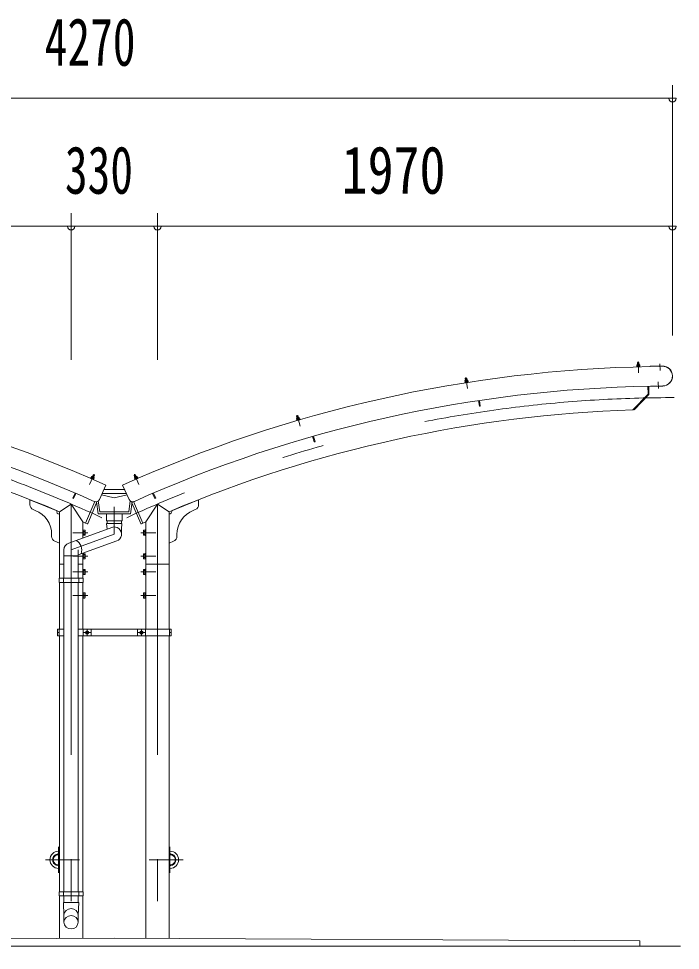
# Model space of a CAD drawing. Units: millimetres, scale not verified. Extents: x -31545 to 31552, y -14700 to 14700.
# Drawn here: x 7771 to 10302, y 3111 to 6678 of the extents above; entities that cross this region are included whole.
import ezdxf
from ezdxf.enums import TextEntityAlignment as Align

# ---------------------------------------------------------------- set-up
doc = ezdxf.new("R2010")
doc.units = ezdxf.units.MM
doc.header["$LTSCALE"] = 80
doc.linetypes.add('USER3', pattern=[24, 12, -5, 2, -5])
for name, color, linetype, lineweight in [('0-2_1-07BOLD', 7, 'Continuous', 18), ('0-3_1-27CENTER', 3, 'USER3', 18), ('0-4_1-47THIN', 4, 'Continuous', 18), ('0-5_1-57DIM', 3, 'Continuous', 18)]:
    doc.layers.add(name, color=color, linetype=linetype, lineweight=lineweight)
doc.styles.add('ＭＳ ゴシック', font='')
doc.styles.get('ＭＳ ゴシック').set_extended_font_data('MS Gothic')

msp = doc.modelspace()

# ---------------------------------------------------------------- linework, layer by layer
at = {"layer": '0-2_1-07BOLD'}
for p, q in [((10135.98, 5352.52), (10135.12, 5351.99)), ((10135.12, 5351.99), (10135.24, 5347.5)), ((10145.77, 5352.78), (10135.98, 5352.52)), ((10137.66, 5360.72), (10138.63, 5361.75)), ((10137.66, 5360.72), (10143.66, 5360.88)), ((10137.87, 5352.57), (10137.66, 5360.72)), ((10138, 5352.07), (10138.12, 5347.58)), ((10138.63, 5361.75), (10142.63, 5361.85)), ((10142.63, 5361.85), (10143.66, 5360.88)), ((10143.87, 5352.73), (10143.66, 5360.88)), ((10143.77, 5352.23), (10143.89, 5347.73)), ((10147.26, 5347.82), (10134.76, 5347.48)), ((10134.76, 5347.48), (10134.8, 5345.98)), ((10135.28, 5346), (10135.32, 5344.4)), ((10146.82, 5346.31), (10146.86, 5344.71)), ((10186.06, 5346.68), (10232.75, 5347.61)), ((10186.06, 5346.68), (10186.08, 5345.56)), ((10232.76, 5347.11), (10186.07, 5346.17)), ((9478.53, 5291.72), (9477.75, 5291.08)), ((9477.75, 5291.08), (9478.44, 5286.64)), ((9490.55, 5287.03), (9478.21, 5285.09)), ((9488.21, 5293.24), (9478.53, 5291.72)), ((9478.67, 5285.16), (9478.92, 5283.58)), ((9490.33, 5285.37), (9478.92, 5283.58)), ((9479.14, 5300.07), (9485.07, 5301)), ((9480.41, 5292.01), (9479.14, 5300.07)), ((9480.6, 5291.53), (9481.29, 5287.09)), ((9486.33, 5292.94), (9485.07, 5301)), ((9486.3, 5292.43), (9487, 5287.99)), ((9490.08, 5286.96), (9490.33, 5285.37)), ((9490.32, 5288.51), (9490.55, 5287.03)), ((10177.58, 5270.39), (10178.18, 5240.4)), ((10180.78, 5270.46), (10181.41, 5239.14)), ((10234.27, 5271.52), (10187.58, 5270.59)), ((10187.58, 5270.58), (10187.59, 5270.09)), ((10234.28, 5271.03), (10187.59, 5270.09)), ((9530.34, 5215.61), (9533.61, 5193.86)), ((9533.51, 5216.09), (9536.77, 5194.33)), ((10119.93, 5179.76), (10178.18, 5240.4)), ((10125.06, 5180.49), (10181.41, 5239.14)), ((9536.77, 5194.33), (9533.61, 5193.86)), ((10122.76, 5182.71), (10125.06, 5180.49)), ((8833.88, 5155.29), (8834.56, 5156.54)), ((8846.45, 5145.27), (8834.45, 5141.76)), ((8834.45, 5141.76), (8834.88, 5140.32)), ((8835.33, 5140.46), (8835.78, 5138.92)), ((8846.87, 5142.16), (8835.78, 5138.92)), ((8836.42, 5147.02), (8837.68, 5142.71)), ((8841.93, 5149.16), (8839.65, 5156.98)), ((8841.96, 5148.64), (8843.22, 5144.33)), ((8843.75, 5149.69), (8844.73, 5149.45)), ((8844.73, 5149.45), (8846, 5145.14)), ((8846.42, 5143.7), (8846.87, 5142.16)), ((8895.51, 5078.13), (8901.54, 5056.97)), ((8898.59, 5079), (8904.62, 5057.85)), ((8904.62, 5057.85), (8901.54, 5056.97)), ((8049.55, 4924.42), (8047.74, 4920.3)), ((8050.55, 4924.53), (8049.55, 4924.42)), ((8052.19, 4923.26), (8050.38, 4919.14)), ((8052.29, 4923.76), (8055.56, 4931.23)), ((8061.06, 4928.82), (8055.56, 4931.23)), ((8212.57, 4928.82), (8213.09, 4930.14)), ((8213.09, 4930.14), (8216.75, 4931.74)), ((8216.75, 4931.74), (8218.07, 4931.23)), ((8221.35, 4923.76), (8218.07, 4931.23)), ((8221.44, 4923.26), (8223.25, 4919.14)), ((8223.08, 4924.53), (8224.08, 4924.42)), ((8224.08, 4924.42), (8225.89, 4920.3)), ((8047.14, 4918.93), (8046.5, 4917.46)), ((8046.5, 4917.46), (8057.07, 4912.82)), ((8047.3, 4920.49), (8046.7, 4919.12)), ((8046.7, 4919.12), (8058.15, 4914.1)), ((8057.48, 4920.94), (8055.67, 4916.82)), ((8057.71, 4914.29), (8057.07, 4912.82)), ((8104.75, 4891.55), (8080.02, 4836.86)), ((8168.88, 4891.55), (8193.61, 4836.86)), ((8226.33, 4920.49), (8214.88, 4915.47)), ((8214.88, 4915.47), (8215.48, 4914.1)), ((8226.93, 4919.12), (8215.48, 4914.1)), ((8215.92, 4914.29), (8216.56, 4912.82)), ((8216.15, 4920.94), (8217.96, 4916.82)), ((8227.14, 4917.46), (8216.56, 4912.82)), ((8226.33, 4920.49), (8226.93, 4919.12)), ((8226.49, 4918.93), (8227.14, 4917.46)), ((7987.08, 4861.47), (7978.38, 4841.26)), ((7990.02, 4860.21), (7981.32, 4840)), ((8088.08, 4854.67), (8136.82, 4843.4)), ((8090.4, 4859.79), (8183.24, 4859.79)), ((8097.18, 4874.79), (8176.45, 4874.79)), ((8185.55, 4854.67), (8136.82, 4843.4)), ((8283.61, 4860.21), (8292.31, 4840)), ((8286.55, 4861.47), (8295.25, 4841.26)), ((7814.36, 4835.77), (7927.26, 4790.12)), ((7814.36, 4835.77), (7814.36, 4816.9)), ((7971.82, 4819.54), (7927.26, 4790.12)), ((8016.37, 4751.36), (7971.82, 4819.54)), ((7978.38, 4841.26), (7981.32, 4840)), ((8062.84, 4828.66), (8027.26, 4745.99)), ((8069.4, 4823.66), (8035.4, 4744.66)), ((8062.84, 4828.66), (8068.35, 4826.29)), ((8074.8, 4782.49), (8068.7, 4828.22)), ((8081.19, 4789.79), (8075.66, 4831.27)), ((8192.44, 4789.79), (8197.98, 4831.27)), ((8204.23, 4823.66), (8238.24, 4744.66)), ((8210.79, 4828.66), (8205.28, 4826.29)), ((8257.26, 4751.36), (8301.81, 4819.54)), ((8295.25, 4841.26), (8292.31, 4840)), ((8301.81, 4819.54), (8346.36, 4790.12)), ((8459.28, 4835.78), (8346.36, 4790.12)), ((8459.28, 4835.78), (8459.28, 4816.91)), ((7826.86, 4798.36), (7834.75, 4795.16)), ((7927.26, 4790.12), (7927.26, 4535.54)), ((8081.19, 4789.79), (8192.44, 4789.79)), ((8106.82, 4782.49), (8106.82, 4755.49)), ((8166.82, 4782.49), (8166.82, 4755.49)), ((8346.36, 4790.12), (8346.36, 4340.54)), ((8446.77, 4798.36), (8438.88, 4795.16)), ((8016.37, 4751.36), (8016.37, 4689.54)), ((8027.26, 4745.99), (8032.77, 4743.62)), ((8106.82, 4755.49), (8166.82, 4755.49)), ((8107.31, 4745.37), (8166.31, 4745.37)), ((8107.31, 4745.37), (8109.32, 4723.37)), ((8109.31, 4755.49), (8109.31, 4745.37)), ((8164.32, 4755.49), (8164.32, 4745.37)), ((8257.26, 4751.36), (8257.26, 4340.54)), ((7962.41, 4669.89), (8127.41, 4729.96)), ((8018.37, 4720.04), (8016.37, 4720.04)), ((8018.37, 4720.04), (8018.37, 4699.04)), ((8024.46, 4719.35), (8018.37, 4719.35)), ((8024.46, 4714.45), (8018.37, 4714.45)), ((8025.36, 4717.79), (8024.46, 4719.35)), ((8248.26, 4717.79), (8248.26, 4701.29)), ((8249.17, 4714.45), (8255.27, 4714.45)), ((8255.27, 4720.04), (8257.26, 4720.04)), ((7897.27, 4702.45), (7897.27, 4695.74)), ((7909.77, 4677.19), (7927.26, 4670.12)), ((7999.31, 4624.81), (8146.22, 4678.27)), ((8018.37, 4699.04), (8016.37, 4699.04)), ((8024.46, 4704.63), (8018.37, 4704.63)), ((8248.26, 4701.29), (8249.17, 4699.73)), ((8249.17, 4704.63), (8255.27, 4704.63)), ((8249.17, 4699.73), (8255.27, 4699.73)), ((8363.86, 4677.19), (8346.36, 4670.12)), ((8376.37, 4702.45), (8376.37, 4695.74)), ((7944.31, 4535.54), (7944.31, 4644.05)), ((7999.31, 4644.05), (7999.31, 4535.54)), ((7944.31, 4621.6), (7999.31, 4621.6)), ((8016.37, 4631.02), (8016.37, 4535.54)), ((8018.37, 4630.04), (8016.37, 4630.04)), ((8018.37, 4609.04), (8016.37, 4609.04)), ((8018.37, 4630.04), (8018.37, 4609.04)), ((8024.46, 4629.35), (8018.37, 4629.35)), ((8024.46, 4624.45), (8018.37, 4624.45)), ((8024.46, 4614.64), (8018.37, 4614.64)), ((8025.36, 4627.79), (8024.46, 4629.35)), ((8248.26, 4627.79), (8248.26, 4611.29)), ((8248.26, 4611.29), (8249.17, 4609.72)), ((8249.17, 4624.45), (8255.27, 4624.45)), ((8249.17, 4614.64), (8255.27, 4614.64)), ((8249.17, 4609.72), (8255.27, 4609.72)), ((8255.27, 4630.04), (8257.26, 4630.04)), ((7927.26, 4589.54), (7944.31, 4589.54)), ((7999.31, 4589.54), (8016.37, 4589.54)), ((8024.46, 4569.36), (8018.37, 4569.36)), ((8025.36, 4567.79), (8024.46, 4569.36)), ((8025.36, 4551.29), (8025.36, 4567.79)), ((8255.27, 4570.04), (8257.26, 4570.04)), ((8255.27, 4549.04), (8255.27, 4570.04)), ((8346.36, 4589.54), (8257.26, 4589.54)), ((7925.67, 4535.54), (8016.37, 4535.54)), ((7942.71, 4535.54), (7942.71, 4519.54)), ((8000.91, 4535.54), (8000.91, 4519.54)), ((8018.37, 4549.04), (8016.37, 4549.04)), ((8017.97, 4535.54), (8017.97, 4519.54)), ((8024.46, 4564.45), (8018.37, 4564.45)), ((8024.46, 4554.63), (8018.37, 4554.63)), ((8248.26, 4551.29), (8249.17, 4549.72)), ((8249.17, 4564.45), (8255.27, 4564.45)), ((8249.17, 4554.63), (8255.27, 4554.63)), ((8249.17, 4549.72), (8255.27, 4549.72)), ((8255.27, 4549.04), (8257.26, 4549.04)), ((7927.26, 4519.54), (7927.26, 4340.54)), ((7944.31, 4519.54), (7944.31, 3335.54)), ((7999.32, 3335.54), (7999.32, 4519.54)), ((8016.37, 4340.54), (8016.37, 4519.54)), ((8018.37, 4480.04), (8016.37, 4480.04)), ((8018.37, 4459.04), (8016.37, 4459.04)), ((8018.37, 4459.04), (8018.37, 4480.04)), ((8024.46, 4474.45), (8018.37, 4474.45)), ((8024.46, 4464.63), (8018.37, 4464.63)), ((8024.46, 4459.73), (8018.37, 4459.73)), ((8025.36, 4461.29), (8024.46, 4459.73)), ((8248.26, 4461.29), (8249.17, 4459.73)), ((8249.17, 4474.45), (8255.27, 4474.45)), ((8249.17, 4464.63), (8255.27, 4464.63)), ((8249.17, 4459.73), (8255.27, 4459.73)), ((8255.27, 4459.04), (8255.27, 4480.04)), ((8255.27, 4480.04), (8257.26, 4480.04)), ((8255.27, 4459.04), (8257.26, 4459.04)), ((7919.57, 4340.54), (7944.31, 4340.54)), ((7919.57, 4327.54), (7925.67, 4327.54)), ((7925.67, 4340.54), (7925.67, 4314.54)), ((8354.06, 4340.54), (7999.32, 4340.54)), ((8017.97, 4340.54), (8017.97, 4314.54)), ((8027.84, 4330.43), (8032.84, 4333.31)), ((8027.84, 4330.43), (8027.84, 4324.66)), ((8032.84, 4333.31), (8037.84, 4330.43)), ((8037.84, 4330.43), (8037.84, 4324.66)), ((8047.97, 4340.54), (8047.97, 4314.54)), ((8225.66, 4340.54), (8225.66, 4314.54)), ((8240.79, 4333.31), (8235.79, 4330.43)), ((8235.79, 4330.43), (8235.79, 4324.66)), ((8245.79, 4330.43), (8240.79, 4333.31)), ((8255.66, 4340.54), (8255.66, 4314.54)), ((8347.96, 4340.54), (8347.96, 4314.54)), ((8354.06, 4327.54), (8347.96, 4327.54)), ((8354.06, 4340.54), (8354.06, 4314.54)), ((7927.26, 4314.54), (7927.26, 3335.54)), ((8354.06, 4314.54), (7999.32, 4314.54)), ((8016.37, 3335.54), (8016.37, 4314.54)), ((8257.26, 4314.54), (8257.26, 3156.94)), ((8346.36, 4314.54), (8346.36, 3156.5)), ((7923.82, 3490.54), (7927.26, 3490.54)), ((8349.82, 3490.54), (8346.36, 3490.54)), ((7923.82, 3424.54), (7927.26, 3424.54)), ((8349.82, 3424.54), (8346.36, 3424.54)), ((7925.67, 3335.54), (7925.67, 3319.54)), ((7925.67, 3319.54), (8017.97, 3319.54)), ((7927.26, 3319.54), (7927.26, 3156.14)), ((7942.71, 3335.54), (7942.71, 3319.54)), ((7944.31, 3294.08), (7944.31, 3319.54)), ((7999.31, 3294.08), (7999.31, 3319.54)), ((8000.91, 3335.54), (8000.91, 3319.54)), ((8016.37, 3319.54), (8016.37, 3156.56)), ((7942.31, 3294.08), (7944.31, 3244.42)), ((8001.31, 3294.08), (7942.31, 3294.08)), ((7999.31, 3244.42), (8001.31, 3294.08)), ((7944.31, 3244.42), (7944.31, 3218.57)), ((7999.31, 3218.57), (7999.31, 3244.42)), ((8136.81, 3157.54), (6126.82, 3147.54)), ((8136.81, 3157.54), (10146.81, 3147.54)), ((10146.81, 3127.54), (10146.81, 3147.54)), ((5971.82, 3127.54), (10301.82, 3127.54))]:
    msp.add_line(p, q, dxfattribs=at)
for points in [[(10145.77, 5352.78), (10146.66, 5352.3), (10146.78, 5347.81)], [(10147.26, 5347.82), (10147.3, 5346.32), (10134.8, 5345.98)], [(9490.32, 5288.51), (9477.97, 5286.57), (9478.21, 5285.09)], [(9479.14, 5300.07), (9479.98, 5301.21), (9483.93, 5301.83), (9485.07, 5301)], [(9488.21, 5293.24), (9489.15, 5292.88), (9489.85, 5288.43)], [(8843.75, 5149.69), (8834.35, 5146.94), (8833.65, 5146.21), (8834.91, 5141.9)], [(8836.17, 5147.47), (8833.88, 5155.29), (8839.65, 5156.98)], [(8834.56, 5156.54), (8838.4, 5157.66), (8839.65, 5156.98)], [(8846.45, 5145.27), (8846.87, 5143.84), (8834.88, 5140.32)], [(8050.55, 4924.53), (8059.52, 4920.59), (8060.12, 4919.78), (8058.31, 4915.66)], [(8057.78, 4921.35), (8061.06, 4928.82), (8060.54, 4930.14), (8056.88, 4931.74), (8055.56, 4931.23)], [(8215.85, 4921.35), (8212.57, 4928.82), (8218.07, 4931.23)], [(8223.08, 4924.53), (8214.11, 4920.59), (8213.51, 4919.78), (8215.32, 4915.66)], [(8047.3, 4920.49), (8058.75, 4915.47), (8058.15, 4914.1)], [(8074.8, 4782.49), (8198.83, 4782.49), (8204.93, 4828.22)], [(8210.79, 4828.66), (8246.37, 4745.99), (8240.86, 4743.62)], [(8164.32, 4704.12), (8164.32, 4723.38), (8166.31, 4745.37)], [(8025.36, 4717.79), (8025.36, 4701.29), (8024.46, 4699.73), (8018.37, 4699.73)], [(8248.26, 4717.79), (8249.17, 4719.35), (8255.27, 4719.35)], [(8255.27, 4720.04), (8255.27, 4699.04), (8257.26, 4699.04)], [(8025.36, 4627.79), (8025.36, 4611.29), (8024.46, 4609.72), (8018.37, 4609.72)], [(8248.26, 4627.79), (8249.17, 4629.35), (8255.27, 4629.35)], [(8255.27, 4630.04), (8255.27, 4609.04), (8257.26, 4609.04)], [(8018.37, 4549.04), (8018.37, 4570.04), (8016.37, 4570.04)], [(8248.26, 4551.29), (8248.26, 4567.79), (8249.17, 4569.36), (8255.27, 4569.36)], [(7925.67, 4535.54), (7925.67, 4519.54), (8017.97, 4519.54)], [(8025.36, 4551.29), (8024.46, 4549.72), (8018.37, 4549.72)], [(8025.36, 4461.29), (8025.36, 4477.79), (8024.46, 4479.36), (8018.37, 4479.36)], [(8248.26, 4461.29), (8248.26, 4477.79), (8249.17, 4479.36), (8255.27, 4479.36)], [(7919.57, 4340.54), (7919.57, 4314.54), (7944.31, 4314.54)], [(8027.84, 4324.66), (8032.84, 4321.77), (8037.84, 4324.66)], [(8245.79, 4330.43), (8245.79, 4324.66), (8240.79, 4321.77), (8235.79, 4324.66)], [(7925.67, 3335.54), (8017.97, 3335.54), (8017.97, 3319.54)]]:
    msp.add_lwpolyline(points, dxfattribs=at)
for centre, radius in [((8032.84, 4327.54), 6.25), ((8032.84, 4327.54), 4.9), ((8240.79, 4327.54), 6.25), ((8240.79, 4327.54), 4.9)]:
    msp.add_circle(centre, radius, dxfattribs=at)
for centre, radius, start, end in [((10136.61, 5350.22), 2.32, 52.99149, 91.53772), ((10141.1, 5344.15), 8.51, 71.70639, 111.36684), ((10145.26, 5350.45), 2.32, 91.53772, 130.06915), ((5995.16, 226.85), 5119.55, 65.66528, 88.9659), ((10278.47, 226.85), 5119.55, 91.0341, 114.33472), ((10233.51, 5309.32), 38.3, 271.146, 91.146), ((10233.51, 5309.32), 37.8, 271.146, 91.146), ((9479.45, 5289.52), 2.32, 60.37416, 98.92039), ((9484.69, 5284.07), 8.51, 79.08907, 118.74951), ((9488.01, 5290.86), 2.32, 98.92039, 137.45183), ((5995.16, 226.85), 5044.55, 65.80466, 88.96758), ((10278.47, 226.85), 5044.55, 91.03242, 114.19534), ((5995.16, 226.85), 4955.45, 67.05199, 88.16658), ((10278.47, 226.85), 4955.45, 91.83342, 112.94801), ((8835.54, 5144.88), 2.32, 67.75682, 106.30305), ((8841.44, 5140.15), 8.51, 86.47173, 126.13219), ((8843.86, 5147.31), 2.32, 106.30305, 144.8345), ((8050.14, 4922.18), 2.32, 27.78282, 66.31427), ((8051.61, 4914.77), 8.51, 46.48515, 86.1456), ((8222.02, 4914.77), 8.51, 93.8544, 133.51485), ((8223.49, 4922.18), 2.32, 113.68573, 152.21718), ((8058.07, 4918.7), 2.32, 66.31427, 104.8605), ((8215.56, 4918.7), 2.32, 75.1395, 113.68573), ((7834.36, 4816.9), 20, 180, 247.98738), ((8066.35, 4843.04), 15, 245.66849, 335.66833), ((8067.56, 4824.45), 2, 336.71333, 66.71333), ((8207.28, 4843.04), 15, 204.33167, 294.33151), ((8206.07, 4824.45), 2, 113.28667, 203.28667), ((8439.28, 4816.91), 20, 292.01262, 0), ((7797.27, 4702.45), 100, 0, 67.98738), ((7927.26, 4790.12), 10, 157.98738, 270), ((8346.36, 4790.12), 10, 270, 22.01262), ((8476.36, 4702.45), 100, 112.01262, 180), ((5995.16, 226.85), 4955.45, 65.78831, 65.92853), ((8033.56, 4745.46), 2, 246.71333, 336.71333), ((8240.07, 4745.46), 2, 203.28667, 293.28667), ((10278.47, 226.85), 4955.45, 114.07147, 114.21169), ((8021.58, 4716.9), 3.78, 319.57169, 0), ((8011.59, 4709.54), 13.78, 339.1357, 20.8643), ((8136.82, 4704.12), 27.5, 289.99896, 110.00061), ((8262.04, 4709.54), 13.78, 159.1357, 200.8643), ((8252.05, 4716.9), 3.78, 180, 220.42831), ((7917.27, 4695.74), 20, 180, 247.98738), ((7968.01, 4642.67), 44.27, 341.60916, 58.39587), ((8021.58, 4702.18), 3.78, 0, 40.43115), ((8252.05, 4702.18), 3.78, 139.56885, 180), ((8356.36, 4695.74), 20, 292.01262, 0), ((7971.82, 4644.05), 27.5, 110.0018, 180), ((8021.58, 4626.9), 3.78, 319.57169, 0), ((8021.58, 4612.18), 3.78, 0, 40.43115), ((8011.59, 4619.54), 13.78, 339.1357, 20.8643), ((8262.04, 4619.54), 13.78, 159.1357, 200.8643), ((8252.05, 4626.9), 3.78, 180, 220.42831), ((8252.05, 4612.18), 3.78, 139.56885, 180), ((8021.58, 4566.9), 3.78, 319.56883, 0), ((8252.05, 4566.9), 3.78, 180, 220.43117), ((8021.58, 4552.18), 3.78, 0, 40.4283), ((8011.59, 4559.54), 13.78, 339.13568, 20.86429), ((8262.04, 4559.54), 13.78, 159.13571, 200.86432), ((8252.05, 4552.18), 3.78, 139.5717, 180), ((8021.58, 4476.9), 3.78, 319.56883, 0), ((8021.58, 4462.18), 3.78, 0, 40.4283), ((8011.59, 4469.54), 13.78, 339.13568, 20.86429), ((8262.04, 4469.54), 13.78, 159.13571, 200.86432), ((8252.05, 4476.9), 3.78, 180, 220.43117), ((8252.05, 4462.18), 3.78, 139.5717, 180), ((7923.82, 3457.54), 33, 90, 270), ((7923.82, 3457.54), 22.5, 81.18303, 278.81697), ((7922.67, 3457.54), 21.35, 77.56236, 282.43764), ((7922.67, 3457.54), 19.05, 76.03204, 283.96796), ((8350.96, 3457.54), 21.35, 257.56236, 102.43764), ((8350.96, 3457.54), 19.05, 256.03204, 103.96796), ((8349.82, 3457.54), 22.5, 261.18303, 98.81697), ((8349.82, 3457.54), 33, 270, 90), ((7971.82, 3243.44), 27.55, 3.55867, 176.44133), ((7971.82, 3216.86), 27.55, 3.55867, 176.44133), ((7971.82, 3220.28), 27.55, 183.56303, 356.43697)]:
    msp.add_arc(centre, radius, start, end, dxfattribs=at)
at = {"layer": '0-3_1-27CENTER'}
for p, q in [((10140.55, 5364.55), (10141.72, 5321.04)), ((10223.88, 5356.03), (10224.38, 5331.04)), ((9481.53, 5304.23), (9488.27, 5261.24)), ((10217.76, 5262.09), (10217.26, 5287.09)), ((8835.71, 5159.74), (8847.93, 5117.96)), ((8059.82, 4933.46), (8042.33, 4893.6)), ((8213.82, 4933.46), (8231.3, 4893.6)), ((7971.82, 4819.54), (7971.82, 2998.86)), ((8301.81, 4819.54), (8301.81, 2998.86)), ((8136.81, 4808.09), (8136.81, 4704.11)), ((8035.37, 4709.54), (7978.37, 4709.54)), ((8238.27, 4709.54), (8295.27, 4709.54)), ((7971.82, 4644.05), (8136.81, 4704.11)), ((8035.37, 4619.54), (7978.37, 4619.54)), ((8238.27, 4619.54), (8295.27, 4619.54)), ((8035.37, 4559.54), (7978.37, 4559.54)), ((8238.27, 4559.54), (8295.27, 4559.54)), ((8035.37, 4469.54), (7978.37, 4469.54)), ((8238.27, 4469.54), (8295.27, 4469.54)), ((8020.34, 4327.54), (8045.34, 4327.54)), ((8032.84, 4340.04), (8032.84, 4315.04)), ((8253.29, 4327.54), (8228.29, 4327.54)), ((8240.79, 4340.04), (8240.79, 4315.04)), ((7923.82, 3507.54), (7923.82, 3407.54)), ((8349.82, 3507.54), (8349.82, 3407.54)), ((7873.82, 3457.54), (8003.82, 3457.54)), ((8399.81, 3457.54), (8269.82, 3457.54))]:
    msp.add_line(p, q, dxfattribs=at)
for centre, start, end in [((5995.16, 226.85), 65.24121, 90), ((10278.47, 226.85), 90, 114.75879)]:
    msp.add_arc(centre, 5000, start, end, dxfattribs=at)
at = {"layer": '0-4_1-47THIN'}
for p, q in [((10138.67, 5352.59), (10138.43, 5361.53)), ((10143.07, 5352.71), (10142.83, 5361.66)), ((9481.2, 5292.14), (9479.81, 5300.98)), ((9485.54, 5292.82), (9484.15, 5301.66)), ((8836.94, 5147.7), (8834.43, 5156.29)), ((8841.16, 5148.94), (8838.65, 5157.53)), ((8053.02, 4923.44), (8056.61, 4931.64)), ((8057.05, 4921.67), (8060.64, 4929.87)), ((8216.58, 4921.67), (8212.99, 4929.87)), ((8220.61, 4923.44), (8217.01, 4931.64))]:
    msp.add_line(p, q, dxfattribs=at)
at = {"layer": '0-5_1-57DIM'}
for p, q in [((10271.81, 5464.7), (10271.81, 6422.54)), ((6001.82, 6372.54), (10271.81, 6372.54)), ((10285.81, 6372.54), (10257.81, 6372.54)), ((7971.82, 5371.54), (7971.82, 5932.54)), ((8301.81, 5371.54), (8301.81, 5932.54)), ((6001.82, 5882.54), (10271.81, 5882.54)), ((7985.81, 5882.54), (7957.81, 5882.54)), ((8315.81, 5882.54), (8287.81, 5882.54)), ((10285.81, 5882.54), (10257.81, 5882.54))]:
    msp.add_line(p, q, dxfattribs=at)
for centre in [(10271.81, 6372.54), (7971.81, 5882.54), (8301.81, 5882.54), (10271.81, 5882.54)]:
    msp.add_arc(centre, 14, 180, 0, dxfattribs=at)

# ---------------------------------------------------------------- texts
at = {"layer": '0-5_1-57DIM', "color": 7, "style": 'ＭＳ ゴシック'}
for s, width, p in [('4270', 0.7, (7870.74, 6442.54)), ('330', 0.7, (7948.06, 5952.54)), ('1970', 0.8, (9006.55, 5952.54))]:
    msp.add_text(s, height=182.3, dxfattribs=dict(at, width=width)).set_placement(p, align=Align.BOTTOM_LEFT)

doc.saveas('drawing.dxf')
